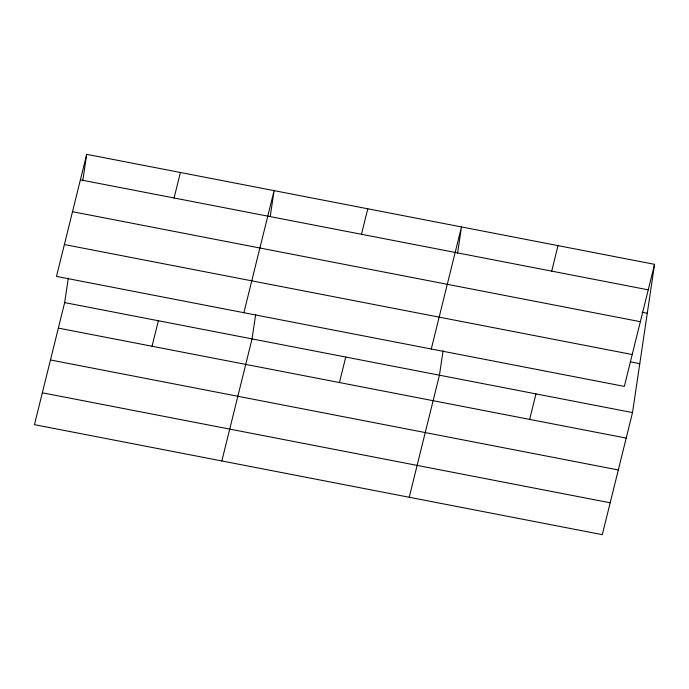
<?xml version="1.0" encoding="UTF-8"?>
<svg xmlns="http://www.w3.org/2000/svg" width="689" height="689" viewBox="0 0 689 689"><rect width="100%" height="100%" fill="white"/><g stroke="black" fill="none" stroke-linecap="round" stroke-linejoin="round"><path stroke-width="1.03" d="M654.55 264.335L624.337 386.4L56.489 276.41L86.702 154.336L654.55 264.335L632.511 412.59L602.298 534.664L34.45 424.665L64.663 302.6L68.297 278.132M82.749 180.923L86.702 154.336M255.688 314.434L252.053 338.893L221.841 460.967M270.295 216.165L274.093 190.638L243.88 312.703M443.079 350.735L439.444 375.195L409.232 497.269M457.53 253.526L461.484 226.931L431.271 349.004M174.084 197.993L180.397 172.483M152.045 346.248L158.358 320.747M361.475 234.286L367.788 208.784M339.436 382.55L345.749 357.048M551.708 271.139L558.012 245.637M529.66 419.394L535.973 393.893M80.389 179.838L648.237 289.836M642.027 312.246L647.272 313.262M72.5 211.704L640.348 321.703M64.378 244.543L632.226 354.534M630.34 361.837L639.78 363.671M64.663 302.6L632.511 412.59M58.35 328.102L626.198 438.101M50.461 359.968L618.309 469.967M42.339 392.799L610.187 502.798"/></g></svg>
